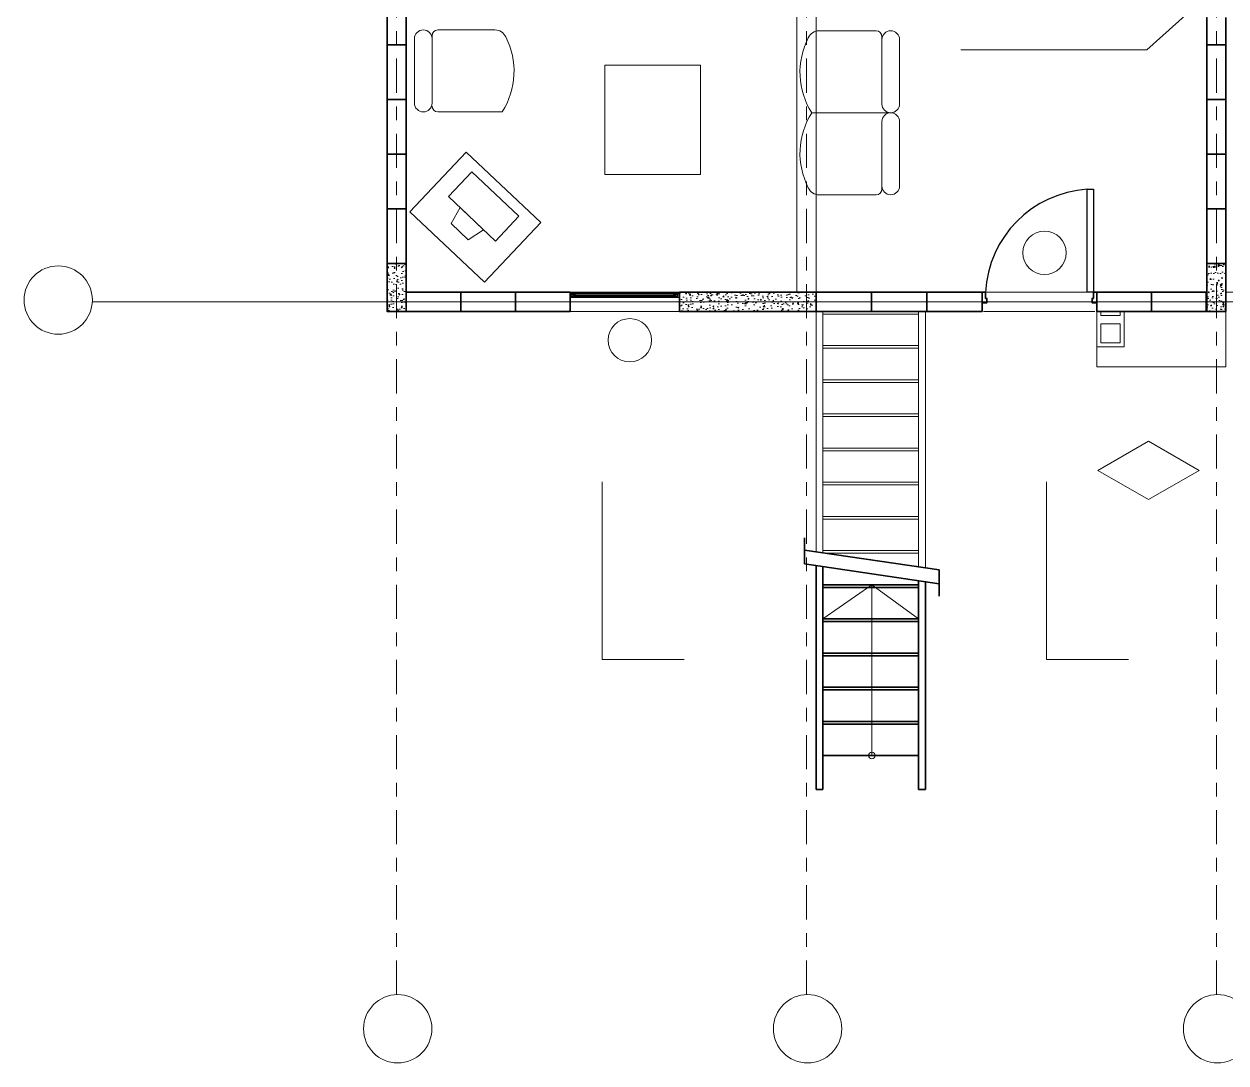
# Model space of a CAD drawing. Header units: metres. Extents: x -111 to 15, y -108 to -10.
# Drawn here: x -36.07 to -27.27, y -92.65 to -85.05 of the extents above; entities that cross this region are included whole.
import ezdxf

# ---------------------------------------------------------------- set-up
doc = ezdxf.new("R2010")
doc.units = ezdxf.units.M
doc.header["$LTSCALE"] = 5
doc.header["$MEASUREMENT"] = 0
doc.linetypes.add('CENTER', pattern=[2, 1.25, -0.25, 0.25, -0.25])
for name, color, linetype, lineweight in [('A-ANNO-SYMB', 3, 'Continuous', 18), ('A-DOOR-FULL', 4, 'Continuous', 25), ('A-FLOR-LEVL', 7, 'Continuous', 35), ('A-FLOR-PATT', 8, 'Continuous', 18), ('A-FURN', 8, 'Continuous', 18), ('A-GLAZ-FULL', 4, 'Continuous', 25), ('A-WALL-FULL', 7, 'Continuous', 35)]:
    doc.layers.add(name, color=color, linetype=linetype, lineweight=lineweight)

msp = doc.modelspace()

# ---------------------------------------------------------------- hatches: boundary and pattern name
at = {"layer": 'A-FLOR-PATT'}
h = msp.add_hatch(dxfattribs=at)
h.set_pattern_fill('AR-CONC', color=256, scale=0.0005, style=0)
h.set_pattern_definition([(50, (0, 0), (0.091092334, -0.00796954), [0.009525, -0.104775]), (355, (0, 0), (-0.01762141, 0.09552832), [0.00762, -0.08382]), (100.451, (0.00759, -0.00066), (0.07347125, 0.08755834), [0.008095, -0.089045]), (46.1842, (0, 0.0254), (0.13553952, -0.02102116), [0.0142875, -0.1571625]), (96.6356, (0.0113, 0.02365), (0.11870212, 0.12371278), [0.0121425, -0.1335675]), (351.184, (0, 0.0254), (0.1187023, 0.12371256), [0.01143, -0.12573]), (21, (0.0127, 0.01905), (0.07580744, -0.05113276), [0.009525, -0.104775]), (326, (0.0127, 0.01905), (0.03090101, 0.09209398), [0.00762, -0.08382]), (71.4514, (0.01902, 0.01479), (0.106708245, 0.04096143), [0.008095, -0.089045]), (37.5, (0, 0), (0.001544302, 0.04227752), [0, -0.082804, 0, -0.08509, 0, -0.0841375]), (7.5, (0, 0), (0.033409831, 0.050090287), [0, -0.048514, 0, -0.080899, 0, -0.0320675]), (327.5, (-0.02832, 0), (0.067795298, -0.002864372), [0, -0.03175, 0, -0.09906, 0, -0.131445]), (317.5, (-0.04102, 0), (0.07406459, 0.012713246), [0, -0.041275, 0, -0.065786, 0, -0.093345])])
h.paths.add_polyline_path([(-33.4146, -87.1509), (-33.2746, -87.1509), (-33.2746, -86.8009), (-33.4146, -86.8009)])
h = msp.add_hatch(dxfattribs=at)
h.set_pattern_fill('AR-CONC', color=256, scale=0.0005, style=0)
h.set_pattern_definition([(50, (5.99, -3.75), (0.091092334, -0.00796954), [0.009525, -0.104775]), (355, (5.99, -3.75), (-0.01762141, 0.09552832), [0.00762, -0.08382]), (100.451, (5.99759, -3.75066), (0.07347125, 0.08755834), [0.008095, -0.089045]), (46.1842, (5.99, -3.7246), (0.13553952, -0.02102116), [0.0142875, -0.1571625]), (96.6356, (6.0013, -3.72635), (0.11870212, 0.12371278), [0.0121425, -0.1335675]), (351.184, (5.99, -3.7246), (0.1187023, 0.12371256), [0.01143, -0.12573]), (21, (6.0027, -3.73095), (0.07580744, -0.05113276), [0.009525, -0.104775]), (326, (6.0027, -3.73095), (0.03090101, 0.09209398), [0.00762, -0.08382]), (71.4514, (6.00902, -3.73521), (0.106708245, 0.04096143), [0.008095, -0.089045]), (37.5, (5.99, -3.75), (0.001544302, 0.04227752), [0, -0.082804, 0, -0.08509, 0, -0.0841375]), (7.5, (5.99, -3.75), (0.033409831, 0.050090287), [0, -0.048514, 0, -0.080899, 0, -0.0320675]), (327.5, (5.96168, -3.75), (0.067795298, -0.002864372), [0, -0.03175, 0, -0.09906, 0, -0.131445]), (317.5, (5.94898, -3.75), (0.07406459, 0.012713246), [0, -0.041275, 0, -0.065786, 0, -0.093345])])
h.paths.add_polyline_path([(-27.2746, -86.8009), (-27.4146, -86.8009), (-27.4146, -87.1509), (-27.2746, -87.1509)])
for points in [[(-32.0579, -87.0472), (-32.0579, -87.0447), (-32.0721, -87.0447), (-32.0721, -87.0234), (-32.0579, -87.0234), (-32.0579, -87.0209), (-32.0746, -87.0209), (-32.0746, -87.0472)], [(-31.2912, -87.0472), (-31.2912, -87.0447), (-31.2771, -87.0447), (-31.2771, -87.0234), (-31.2912, -87.0234), (-31.2912, -87.0209), (-31.2746, -87.0209), (-31.2746, -87.0472)]]:
    msp.add_hatch(color=256, dxfattribs=at).paths.add_polyline_path(points)
h = msp.add_hatch(dxfattribs=at)
h.set_pattern_fill('AR-CONC', color=256, scale=0.0005, style=0)
h.set_pattern_definition([(50, (2.19, 1e-08), (0.091092334, -0.00796954), [0.009525, -0.104775]), (355, (2.19, 1e-08), (-0.01762141, 0.09552832), [0.00762, -0.08382]), (100.451, (2.19759, -0.00066), (0.07347125, 0.08755834), [0.008095, -0.089045]), (46.1842, (2.19, 0.0254), (0.13553952, -0.02102116), [0.0142875, -0.1571625]), (96.6356, (2.2013, 0.02365), (0.11870212, 0.12371278), [0.0121425, -0.1335675]), (351.184, (2.19, 0.0254), (0.1187023, 0.12371256), [0.01143, -0.12573]), (21, (2.2027, 0.01905), (0.07580744, -0.05113276), [0.009525, -0.104775]), (326, (2.2027, 0.01905), (0.03090101, 0.09209398), [0.00762, -0.08382]), (71.4514, (2.20902, 0.01479), (0.106708245, 0.04096143), [0.008095, -0.089045]), (37.5, (2.19, 1e-08), (0.001544302, 0.04227752), [0, -0.082804, 0, -0.08509, 0, -0.0841375]), (7.5, (2.19, 1e-08), (0.033409831, 0.050090287), [0, -0.048514, 0, -0.080899, 0, -0.0320675]), (327.5, (2.16168, 1e-08), (0.067795298, -0.002864372), [0, -0.03175, 0, -0.09906, 0, -0.131445]), (317.5, (2.14898, 1e-08), (0.07406459, 0.012713246), [0, -0.041275, 0, -0.065786, 0, -0.093345])])
h.paths.add_polyline_path([(-31.2746, -87.0109), (-31.2746, -87.1509), (-30.2746, -87.1509), (-30.2746, -87.0109)])

# ---------------------------------------------------------------- linework, layer by layer
at = {"layer": 'A-ANNO-SYMB', "linetype": 'CENTER', "ltscale": 0.04}
for p, q in [((-33.3446, -92.1509), (-33.3446, -77.1009)), ((-30.3446, -92.1509), (-30.3446, -77.1009)), ((-27.3446, -92.1509), (-27.3446, -77.1009))]:
    msp.add_line(p, q, dxfattribs=at)
at = {"layer": 'A-ANNO-SYMB'}
for p, q in [((-27.3638, -84.7961), (-27.8531, -85.2362)), ((-27.8531, -85.2362), (-29.2157, -85.2362)), ((-27.8416, -88.1009), (-28.2116, -88.3145)), ((-27.8416, -88.1009), (-27.4716, -88.3145)), ((-28.2116, -88.3145), (-27.8416, -88.5282)), ((-27.4716, -88.3145), (-27.8416, -88.5282)), ((-31.8396, -89.6995), (-31.8396, -88.3995)), ((-28.5882, -89.6995), (-28.5882, -88.3995)), ((-31.8396, -89.6995), (-31.2396, -89.6995)), ((-28.5882, -89.6995), (-27.9882, -89.6995))]:
    msp.add_line(p, q, dxfattribs=at)
at = {"layer": 'A-ANNO-SYMB', "ltscale": 0.04}
msp.add_lwpolyline([(-35.5715, -87.0809), (-14.2746, -87.0809)], dxfattribs=at)
at = {"layer": 'A-ANNO-SYMB'}
for centre, radius in [((-28.6023, -86.7226), 0.1589), ((-35.8212, -87.0678), 0.25), ((-31.6381, -87.3624), 0.1589), ((-33.3365, -92.4008), 0.25), ((-30.3365, -92.4008), 0.25), ((-27.3365, -92.4008), 0.25)]:
    msp.add_circle(centre, radius, dxfattribs=at)
at = {"layer": 'A-DOOR-FULL'}
msp.add_lwpolyline([(-28.2446, -86.2573), (-28.2446, -87.0109), (-28.2896, -87.0109), (-28.2896, -86.2573)], close=True, dxfattribs=at)
msp.add_arc((-28.2373, -87.054), 0.7984, 93.75372, 176.90667, dxfattribs=at)
at = {"layer": 'A-FLOR-LEVL'}
for p, q in [((-30.2746, -90.6509), (-30.2746, -89.0117)), ((-30.2246, -90.6509), (-30.2246, -89.0191)), ((-29.5246, -89.1509), (-30.2246, -89.1509)), ((-29.5246, -89.1709), (-30.2246, -89.1709)), ((-29.5246, -90.6509), (-29.5246, -89.1217)), ((-29.4746, -90.6509), (-29.4746, -89.1291)), ((-29.5246, -89.4009), (-30.2246, -89.4009)), ((-29.5246, -89.4209), (-30.2246, -89.4209)), ((-29.5246, -89.6509), (-30.2246, -89.6509)), ((-29.5246, -89.6709), (-30.2246, -89.6709)), ((-29.5246, -89.9009), (-30.2246, -89.9009)), ((-29.5246, -89.9209), (-30.2246, -89.9209)), ((-29.5246, -89.9209), (-30.2246, -89.9209)), ((-29.5246, -90.1509), (-30.2246, -90.1509)), ((-29.5246, -90.1709), (-30.2246, -90.1709)), ((-29.5246, -90.4009), (-30.2246, -90.4009)), ((-30.2246, -90.6509), (-30.2746, -90.6509)), ((-29.4746, -90.6509), (-29.5246, -90.6509))]:
    msp.add_line(p, q, dxfattribs=at)
at = {"layer": 'A-FURN', "ltscale": 0.8}
for p, q in [((-30.4146, -87.0109), (-30.4146, -81.3109)), ((-30.2746, -87.0109), (-30.2746, -81.3109)), ((-27.4146, -83.4009), (-27.4146, -87.0009)), ((-33.085, -85.6268), (-33.085, -85.1339)), ((-33.0421, -85.0911), (-32.6244, -85.0911)), ((-30.2528, -85.098), (-29.835, -85.098)), ((-29.7922, -85.1408), (-29.7922, -85.6337)), ((-33.2135, -85.1553), (-33.2135, -85.6268)), ((-29.6636, -85.6337), (-29.6636, -85.1622)), ((-32.5707, -85.6911), (-33.0421, -85.6911)), ((-30.3065, -85.698), (-29.7922, -85.698)), ((-29.7279, -85.698), (-29.7922, -85.698)), ((-29.7922, -85.7622), (-29.7922, -86.2551)), ((-29.6636, -86.2337), (-29.6636, -85.7622)), ((-29.835, -86.298), (-30.2528, -86.298)), ((-29.0596, -87.0109), (-27.4146, -87.0109)), ((-27.2746, -87.0109), (-24.4146, -87.0109)), ((-30.2746, -88.9105), (-30.2746, -87.1509)), ((-30.2246, -88.9209), (-30.2246, -87.1509)), ((-30.2246, -87.1709), (-29.5246, -87.1709)), ((-29.5246, -89.0205), (-29.5246, -87.1509)), ((-29.4746, -89.0278), (-29.4746, -87.1509)), ((-29.0496, -87.1509), (-28.2346, -87.1509)), ((-28.1896, -87.1809), (-28.1896, -87.1509)), ((-28.0496, -87.1509), (-28.0496, -87.1809)), ((-28.0196, -87.4109), (-28.0196, -87.1509)), ((-28.0496, -87.1809), (-28.1896, -87.1809)), ((-28.1896, -87.3809), (-28.1896, -87.2409)), ((-28.1896, -87.2409), (-28.0496, -87.2409)), ((-28.0496, -87.2409), (-28.0496, -87.3809)), ((-29.5246, -87.4009), (-30.2246, -87.4009)), ((-29.5246, -87.4209), (-30.2246, -87.4209)), ((-28.2196, -87.4109), (-28.0196, -87.4109)), ((-28.0496, -87.3809), (-28.1896, -87.3809)), ((-29.5246, -87.6509), (-30.2246, -87.6509)), ((-29.5246, -87.6709), (-30.2246, -87.6709)), ((-29.5246, -87.9009), (-30.2246, -87.9009)), ((-29.5246, -87.9209), (-30.2246, -87.9209)), ((-29.5246, -88.1509), (-30.2246, -88.1509)), ((-29.5246, -88.1709), (-30.2246, -88.1709)), ((-29.5246, -88.4009), (-30.2246, -88.4009)), ((-29.5246, -88.4209), (-30.2246, -88.4209)), ((-29.5246, -88.6509), (-30.2246, -88.6509)), ((-29.5246, -88.6709), (-30.2246, -88.6709)), ((-29.5246, -88.9009), (-30.2246, -88.9009)), ((-29.5246, -88.9209), (-30.2246, -88.9209)), ((-29.8665, -90.4009), (-29.8665, -89.1509))]:
    msp.add_line(p, q, dxfattribs=at)
at = {"layer": 'A-FURN', "ltscale": 0.4}
for p, q in [((-32.8797, -86.392), (-32.9458, -86.5084)), ((-32.7075, -86.555), (-32.82, -86.6274)), ((-29.8665, -89.1509), (-30.2246, -89.4009)), ((-29.8665, -89.1509), (-29.5246, -89.4009))]:
    msp.add_line(p, q, dxfattribs=at)
at = {"layer": 'A-FURN'}
for p, q in [((-32.0746, -87.0109), (-31.2746, -87.0109)), ((-31.2746, -87.1509), (-32.0746, -87.1509)), ((-28.2196, -87.5559), (-28.2196, -87.1509)), ((-27.2746, -87.1509), (-27.2746, -87.5559)), ((-28.2196, -87.5559), (-27.2746, -87.5559))]:
    msp.add_line(p, q, dxfattribs=at)
at = {"layer": 'A-FURN', "ltscale": 0.8}
msp.add_lwpolyline([(-31.8214, -85.3485), (-31.1214, -85.3485), (-31.1214, -86.1485), (-31.8214, -86.1485), (-31.8214, -85.3485)], dxfattribs=at)
msp.add_lwpolyline([(-32.8344, -85.9855), (-32.2897, -86.501), (-32.702, -86.9368), (-33.2468, -86.4214)], close=True, dxfattribs=at)
at = {"layer": 'A-FURN', "ltscale": 0.4}
msp.add_lwpolyline([(-32.7939, -86.129), (-32.4496, -86.4548), (-32.6214, -86.6364), (-32.9658, -86.3106)], close=True, dxfattribs=at)
for points in [[(-32.8797, -86.392), (-32.7075, -86.555)], [(-32.82, -86.6274), (-32.9458, -86.5084)]]:
    msp.add_lwpolyline(points, dxfattribs=at)
at = {"layer": 'A-FURN', "ltscale": 0.8}
msp.add_circle((-29.8665, -90.4009), 0.025, dxfattribs=at)
for centre, radius, start, end in [((-33.1493, -85.1553), 0.0643, 0, 180), ((-33.0421, -85.1339), 0.0429, 90, 180), ((-32.6244, -85.1768), 0.0857, 23.57818, 90), ((-33.0394, -85.3949), 0.5544, 327.7159, 27.08845), ((-29.8378, -85.4018), 0.5544, 152.91155, 212.2841), ((-30.2528, -85.1837), 0.0857, 90, 156.42182), ((-29.835, -85.1408), 0.0429, 0, 90), ((-29.7279, -85.1622), 0.0643, 0, 180), ((-33.1493, -85.6268), 0.0643, 180, 0), ((-33.0421, -85.6482), 0.0429, 180, 270), ((-29.7279, -85.6337), 0.0643, 180, 0), ((-29.8378, -85.9941), 0.5544, 147.7159, 207.08845), ((-29.7279, -85.7622), 0.0643, 0, 180), ((-30.2528, -86.2122), 0.0857, 203.57818, 270), ((-29.835, -86.2551), 0.0429, 270, 0), ((-29.7279, -86.2337), 0.0643, 180, 0)]:
    msp.add_arc(centre, radius, start, end, dxfattribs=at)
at = {"layer": 'A-GLAZ-FULL'}
for p, q in [((-32.0746, -87.0209), (-31.2746, -87.0209)), ((-32.0579, -87.0209), (-32.0746, -87.0209)), ((-32.0746, -87.0472), (-31.2746, -87.0472)), ((-32.0721, -87.0447), (-32.0721, -87.0234)), ((-32.0579, -87.0447), (-32.0721, -87.0447)), ((-32.0679, -87.0274), (-32.0387, -87.0274)), ((-32.0679, -87.0407), (-32.0679, -87.0274)), ((-32.0679, -87.0407), (-32.0387, -87.0407)), ((-31.2746, -87.0209), (-32.0579, -87.0209)), ((-32.0579, -87.0234), (-32.0579, -87.0209)), ((-32.0579, -87.0472), (-32.0579, -87.0447)), ((-32.0487, -87.0315), (-31.306, -87.0315)), ((-32.0487, -87.0365), (-32.0487, -87.0315)), ((-32.0487, -87.0365), (-31.306, -87.0365)), ((-32.0387, -87.0315), (-32.0387, -87.0274)), ((-32.0387, -87.0407), (-32.0387, -87.0365)), ((-31.2868, -87.0274), (-31.316, -87.0274)), ((-31.316, -87.0315), (-31.316, -87.0274)), ((-31.316, -87.0407), (-31.316, -87.0365)), ((-31.2868, -87.0407), (-31.316, -87.0407)), ((-31.306, -87.0315), (-31.306, -87.0365)), ((-31.2868, -87.0407), (-31.2868, -87.0274)), ((-31.2746, -87.0209), (-31.2746, -87.0472))]:
    msp.add_line(p, q, dxfattribs=at)
at = {"layer": 'A-WALL-FULL'}
for p, q in [((-33.4146, -85.2009), (-33.4146, -84.8009)), ((-33.2746, -84.8009), (-33.2746, -85.2009)), ((-27.4146, -85.2009), (-27.4146, -85.0009)), ((-27.2746, -85.0009), (-27.2746, -85.2009)), ((-33.4146, -85.2009), (-33.2746, -85.2009)), ((-33.4146, -85.6009), (-33.4146, -85.2009)), ((-33.2746, -85.2009), (-33.4146, -85.2009)), ((-33.2746, -85.2009), (-33.2746, -85.6009)), ((-27.2746, -85.2009), (-27.4146, -85.2009)), ((-27.4146, -85.2009), (-27.2746, -85.2009)), ((-27.4146, -85.6009), (-27.4146, -85.2009)), ((-27.2746, -85.2009), (-27.2746, -85.6009)), ((-33.4146, -85.6009), (-33.2746, -85.6009)), ((-33.4146, -86.0009), (-33.4146, -85.6009)), ((-33.2746, -85.6009), (-33.4146, -85.6009)), ((-33.2746, -85.6009), (-33.2746, -86.0009)), ((-27.4146, -85.6009), (-27.2746, -85.6009)), ((-27.4146, -86.0009), (-27.4146, -85.6009)), ((-27.2746, -85.6009), (-27.4146, -85.6009)), ((-27.2746, -85.6009), (-27.2746, -86.0009)), ((-33.4146, -86.0009), (-33.2746, -86.0009)), ((-33.4146, -86.4009), (-33.4146, -86.0009)), ((-33.2746, -86.0009), (-33.4146, -86.0009)), ((-33.2746, -86.0009), (-33.2746, -86.4009)), ((-27.4146, -86.0009), (-27.2746, -86.0009)), ((-27.4146, -86.4009), (-27.4146, -86.0009)), ((-27.2746, -86.0009), (-27.4146, -86.0009)), ((-27.2746, -86.0009), (-27.2746, -86.4009)), ((-33.4146, -86.4009), (-33.2746, -86.4009)), ((-33.4146, -86.8009), (-33.4146, -86.4009)), ((-33.2746, -86.4009), (-33.4146, -86.4009)), ((-33.2746, -86.4009), (-33.2746, -86.8009)), ((-27.2746, -86.4009), (-27.4146, -86.4009)), ((-27.4146, -86.4009), (-27.2746, -86.4009)), ((-27.4146, -86.8009), (-27.4146, -86.4009)), ((-27.2746, -86.4009), (-27.2746, -86.8009)), ((-33.2746, -86.8009), (-33.4146, -86.8009)), ((-27.2746, -86.8009), (-27.4146, -86.8009)), ((-33.2746, -87.0109), (-32.8746, -87.0109)), ((-33.2746, -87.1509), (-33.2746, -87.0109)), ((-32.8746, -87.0109), (-32.8746, -87.1509)), ((-32.8746, -87.0109), (-32.4746, -87.0109)), ((-32.8746, -87.1509), (-32.8746, -87.0109)), ((-32.4746, -87.0109), (-32.0746, -87.0109)), ((-32.4746, -87.1509), (-32.4746, -87.0109)), ((-32.4746, -87.0109), (-32.4746, -87.1509)), ((-32.0746, -87.0109), (-32.0746, -87.1509)), ((-30.2746, -87.0109), (-29.8696, -87.0109)), ((-30.2746, -87.1509), (-30.2746, -87.0109)), ((-29.8696, -87.0109), (-29.4646, -87.0109)), ((-29.8696, -87.1509), (-29.8696, -87.0109)), ((-29.8696, -87.0109), (-29.8696, -87.1509)), ((-29.4646, -87.0109), (-29.4646, -87.1509)), ((-29.4646, -87.0109), (-29.0596, -87.0109)), ((-29.4646, -87.1509), (-29.4646, -87.0109)), ((-29.0596, -87.0109), (-29.0596, -87.1509)), ((-27.8196, -87.0109), (-28.2196, -87.0109)), ((-28.2196, -87.0109), (-28.2196, -87.1509)), ((-27.8196, -87.1509), (-27.8196, -87.0109)), ((-27.4196, -87.0109), (-27.8196, -87.0109)), ((-27.8196, -87.0109), (-27.8196, -87.1509)), ((-27.4196, -87.1509), (-27.4196, -87.0109)), ((-32.8746, -87.1509), (-33.2746, -87.1509)), ((-32.4746, -87.1509), (-32.8746, -87.1509)), ((-32.0746, -87.1509), (-32.4746, -87.1509)), ((-29.8696, -87.1509), (-30.2746, -87.1509)), ((-29.4646, -87.1509), (-29.8696, -87.1509)), ((-29.0596, -87.1509), (-29.4646, -87.1509)), ((-28.2196, -87.1509), (-27.8196, -87.1509)), ((-27.8196, -87.1509), (-27.4196, -87.1509))]:
    msp.add_line(p, q, dxfattribs=at)
for points in [[(-33.4146, -86.8009), (-33.2746, -86.8009), (-33.2746, -87.1509), (-33.4146, -87.1509)], [(-27.4146, -86.8009), (-27.2746, -86.8009), (-27.2746, -87.1509), (-27.4146, -87.1509)], [(-31.2746, -87.0109), (-30.2746, -87.0109), (-30.2746, -87.1509), (-31.2746, -87.1509)]]:
    msp.add_lwpolyline(points, close=True, dxfattribs=at)
for points in [[(-29.0596, -87.0559), (-29.0596, -87.0559), (-29.0596, -87.0109), (-29.0346, -87.0109), (-29.0346, -87.0559)], [(-29.0346, -87.0559), (-29.0246, -87.0559), (-29.0246, -87.0879), (-29.0596, -87.0879), (-29.0596, -87.0559)], [(-28.2446, -87.0559), (-28.2546, -87.0559), (-28.2546, -87.0879), (-28.2196, -87.0879), (-28.2196, -87.0559)], [(-28.2196, -87.0559), (-28.2196, -87.0559), (-28.2196, -87.0109), (-28.2446, -87.0109), (-28.2446, -87.0559)], [(-30.3602, -88.9992), (-30.3602, -88.8069)], [(-30.3602, -88.8979), (-29.3729, -89.0427)], [(-30.3602, -88.9992), (-29.3729, -89.144)], [(-29.3729, -89.0427), (-29.3729, -89.235)]]:
    msp.add_lwpolyline(points, dxfattribs=at)

doc.saveas('drawing.dxf')
